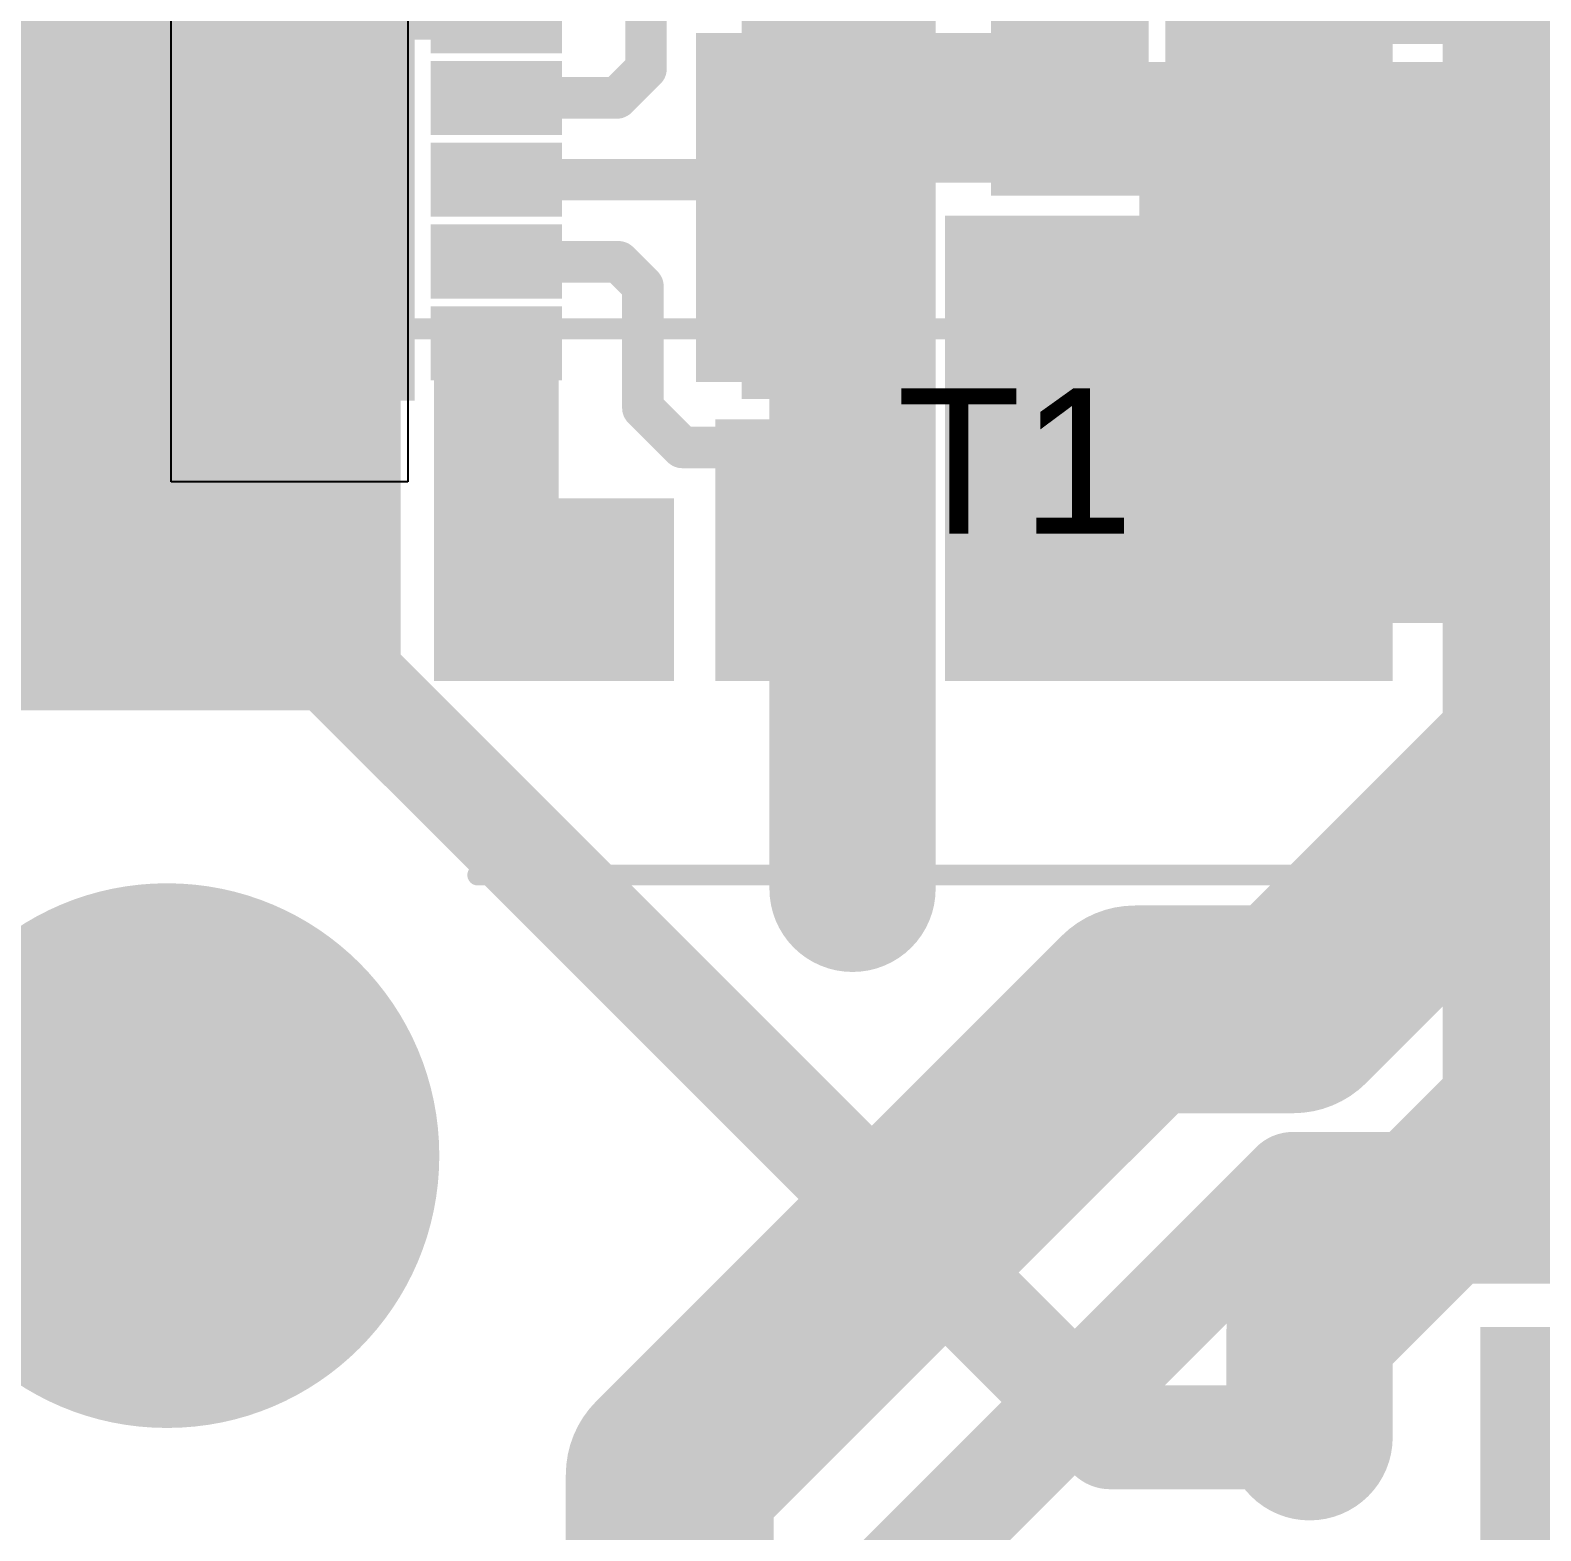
# Model space of a CAD drawing. Header units: millimetres. Extents: x -1.41 to 1.41, y -0.13 to 2.68.
# Drawn here: x -0.7729 to -0.4094, y 1.6725 to 2.0337 of the extents above; entities that cross this region are included whole.
import ezdxf

# ---------------------------------------------------------------- set-up
doc = ezdxf.new("R2010")
doc.units = ezdxf.units.MM
doc.header["$MEASUREMENT"] = 0
for name, color, linetype in [('BottomLayer', 5, 'Continuous'), ('BottomPaste', 16, 'Continuous'), ('BottomSolder', 6, 'Continuous'), ('Mechanical2', 216, 'Continuous'), ('MultiLayer', 9, 'Continuous'), ('PadHoleLayer', 156, 'Continuous'), ('TopLayer', 1, 'Continuous'), ('TopOverlay', 2, 'Continuous'), ('TopSolder', 216, 'Continuous'), ('ViaHoleLayer', 16, 'Continuous')]:
    doc.layers.add(name, color=color, linetype=linetype)
doc.styles.add('Arial', font='', dxfattribs={"height": 0.2})
doc.styles.get('Arial').set_extended_font_data('Arial')

# ---------------------------------------------------------------- blocks, each defined once
blk = doc.blocks.new('R__0603_B_25')
at = {"layer": 'BottomLayer'}
for points in [[(-0.045, -0.0175), (-0.045, 0.0175), (-0.015, 0.0175), (-0.015, -0.0175)], [(0.015, -0.0175), (0.015, 0.0175), (0.045, 0.0175), (0.045, -0.0175)]]:
    blk.add_hatch(color=5, dxfattribs=at).paths.add_polyline_path(points)
at = {"layer": 'BottomPaste'}
for points in [[(-0.045, -0.0175), (-0.045, 0.0175), (-0.015, 0.0175), (-0.015, -0.0175)], [(0.015, -0.0175), (0.015, 0.0175), (0.045, 0.0175), (0.045, -0.0175)]]:
    blk.add_hatch(color=16, dxfattribs=at).paths.add_polyline_path(points)
at = {"layer": 'BottomSolder'}
for points in [[(-0.049, -0.0215), (-0.049, 0.0215), (-0.011, 0.0215), (-0.011, -0.0215)], [(0.011, -0.0215), (0.011, 0.0215), (0.049, 0.0215), (0.049, -0.0215)]]:
    blk.add_hatch(color=6, dxfattribs=at).paths.add_polyline_path(points)
blk = doc.blocks.new('5520425_3_40')
at = {"layer": 'BottomLayer'}
blk.add_hatch(color=5, dxfattribs=at).paths.add_polyline_path([(-0.15472, 0.20492), (-0.09488, 0.20492), (-0.09488, 0.14508), (-0.15472, 0.14508)])
at = {"layer": 'BottomSolder'}
blk.add_hatch(color=6, dxfattribs=at).paths.add_polyline_path([(-0.15872, 0.20892), (-0.09088, 0.20892), (-0.09088, 0.14108), (-0.15872, 0.14108)])
h = blk.add_hatch(color=6, dxfattribs=at)
edge = h.paths.add_edge_path()
edge.add_arc((-0.2, -0.175), 0.004, 0, 360)
at = {"layer": 'MultiLayer'}
blk.add_hatch(color=9, dxfattribs=at).paths.add_polyline_path([(-0.15472, 0.20492), (-0.09488, 0.20492), (-0.09488, 0.14508), (-0.15472, 0.14508)])
at = {"layer": 'PadHoleLayer'}
h = blk.add_hatch(color=156, dxfattribs=at)
edge = h.paths.add_edge_path()
edge.add_arc((-0.2, -0.175), 0.06555, 0, 360)
at = {"layer": 'TopLayer'}
blk.add_hatch(color=1, dxfattribs=at).paths.add_polyline_path([(-0.15472, 0.20492), (-0.09488, 0.20492), (-0.09488, 0.14508), (-0.15472, 0.14508)])
at = {"layer": 'TopSolder'}
blk.add_hatch(color=216, dxfattribs=at).paths.add_polyline_path([(-0.15872, 0.20892), (-0.09088, 0.20892), (-0.09088, 0.14108), (-0.15872, 0.14108)])
h = blk.add_hatch(color=216, dxfattribs=at)
edge = h.paths.add_edge_path()
edge.add_arc((-0.2, -0.175), 0.004, 0, 360)
at = {"layer": 'TopOverlay', "const_width": 0.005}
blk.add_lwpolyline([(-0.26752, -0.1002), (-0.26752, 0.19508)], dxfattribs=at)
at = {"layer": 'TopOverlay', "const_width": 0.0025}
blk.add_lwpolyline([(-0.26877, -0.1002, 1), (-0.26627, -0.1002, 1)], format="xyb", close=True, dxfattribs=at)
blk = doc.blocks.new('C___0603_B_87')
at = {"layer": 'BottomLayer'}
for points in [[(-0.045, -0.0175), (-0.045, 0.0175), (-0.015, 0.0175), (-0.015, -0.0175)], [(0.015, -0.0175), (0.015, 0.0175), (0.045, 0.0175), (0.045, -0.0175)]]:
    blk.add_hatch(color=5, dxfattribs=at).paths.add_polyline_path(points)
at = {"layer": 'BottomPaste'}
for points in [[(-0.045, -0.0175), (-0.045, 0.0175), (-0.015, 0.0175), (-0.015, -0.0175)], [(0.015, -0.0175), (0.015, 0.0175), (0.045, 0.0175), (0.045, -0.0175)]]:
    blk.add_hatch(color=16, dxfattribs=at).paths.add_polyline_path(points)
at = {"layer": 'BottomSolder'}
for points in [[(-0.04736, -0.01986), (-0.04736, 0.01986), (-0.01264, 0.01986), (-0.01264, -0.01986)], [(0.01264, -0.01986), (0.01264, 0.01986), (0.04736, 0.01986), (0.04736, -0.01986)]]:
    blk.add_hatch(color=6, dxfattribs=at).paths.add_polyline_path(points)
blk = doc.blocks.new('C___0603_B_88')
at = {"layer": 'BottomLayer'}
for points in [[(-0.045, -0.0175), (-0.045, 0.0175), (-0.015, 0.0175), (-0.015, -0.0175)], [(0.015, -0.0175), (0.015, 0.0175), (0.045, 0.0175), (0.045, -0.0175)]]:
    blk.add_hatch(color=5, dxfattribs=at).paths.add_polyline_path(points)
at = {"layer": 'BottomPaste'}
for points in [[(-0.045, -0.0175), (-0.045, 0.0175), (-0.015, 0.0175), (-0.015, -0.0175)], [(0.015, -0.0175), (0.015, 0.0175), (0.045, 0.0175), (0.045, -0.0175)]]:
    blk.add_hatch(color=16, dxfattribs=at).paths.add_polyline_path(points)
at = {"layer": 'BottomSolder'}
for points in [[(-0.04736, -0.01986), (-0.04736, 0.01986), (-0.01264, 0.01986), (-0.01264, -0.01986)], [(0.01264, -0.01986), (0.01264, 0.01986), (0.04736, 0.01986), (0.04736, -0.01986)]]:
    blk.add_hatch(color=6, dxfattribs=at).paths.add_polyline_path(points)
blk = doc.blocks.new('R__0603_B_149')
at = {"layer": 'BottomLayer'}
for points in [[(-0.045, -0.0175), (-0.045, 0.0175), (-0.015, 0.0175), (-0.015, -0.0175)], [(0.015, -0.0175), (0.015, 0.0175), (0.045, 0.0175), (0.045, -0.0175)]]:
    blk.add_hatch(color=5, dxfattribs=at).paths.add_polyline_path(points)
at = {"layer": 'BottomPaste'}
for points in [[(-0.045, -0.0175), (-0.045, 0.0175), (-0.015, 0.0175), (-0.015, -0.0175)], [(0.015, -0.0175), (0.015, 0.0175), (0.045, 0.0175), (0.045, -0.0175)]]:
    blk.add_hatch(color=16, dxfattribs=at).paths.add_polyline_path(points)
at = {"layer": 'BottomSolder'}
for points in [[(-0.049, -0.0215), (-0.049, 0.0215), (-0.011, 0.0215), (-0.011, -0.0215)], [(0.011, -0.0215), (0.011, 0.0215), (0.049, 0.0215), (0.049, -0.0215)]]:
    blk.add_hatch(color=6, dxfattribs=at).paths.add_polyline_path(points)
blk = doc.blocks.new('R__0603_B_150')
at = {"layer": 'BottomLayer'}
for points in [[(-0.045, -0.0175), (-0.045, 0.0175), (-0.015, 0.0175), (-0.015, -0.0175)], [(0.015, -0.0175), (0.015, 0.0175), (0.045, 0.0175), (0.045, -0.0175)]]:
    blk.add_hatch(color=5, dxfattribs=at).paths.add_polyline_path(points)
at = {"layer": 'BottomPaste'}
for points in [[(-0.045, -0.0175), (-0.045, 0.0175), (-0.015, 0.0175), (-0.015, -0.0175)], [(0.015, -0.0175), (0.015, 0.0175), (0.045, 0.0175), (0.045, -0.0175)]]:
    blk.add_hatch(color=16, dxfattribs=at).paths.add_polyline_path(points)
at = {"layer": 'BottomSolder'}
for points in [[(-0.049, -0.0215), (-0.049, 0.0215), (-0.011, 0.0215), (-0.011, -0.0215)], [(0.011, -0.0215), (0.011, 0.0215), (0.049, 0.0215), (0.049, -0.0215)]]:
    blk.add_hatch(color=6, dxfattribs=at).paths.add_polyline_path(points)
blk = doc.blocks.new('750314597_167')
at = {"layer": 'TopSolder'}
blk.add_hatch(color=216, dxfattribs=at).paths.add_polyline_path([(-0.25912, 0.12546), (-0.19994, 0.12546), (-0.19994, 0.07139), (-0.25912, 0.07139)])
at = {"layer": 'TopOverlay', "const_width": 0.005}
blk.add_lwpolyline([(0.163, 0.194), (-0.155, 0.194)], dxfattribs=at)
at = {"layer": 'TopOverlay', "const_width": 0.0025}
blk.add_lwpolyline([(-0.15625, 0.194, 1), (-0.15375, 0.194, 1)], format="xyb", close=True, dxfattribs=at)
blk = doc.blocks.new('LM5160ADNTR_B_168')
at = {"layer": 'BottomLayer'}
for points in [[(-0.05118, 0.05906), (0.05118, 0.05906), (0.05118, -0.05906), (-0.05118, -0.05906)], [(-0.08661, 0.05413), (-0.06299, 0.05413), (-0.06299, 0.04429), (-0.08661, 0.04429)], [(0.06299, 0.05413), (0.08661, 0.05413), (0.08661, 0.04429), (0.06299, 0.04429)], [(-0.08661, 0.03445), (-0.06299, 0.03445), (-0.06299, 0.02461), (-0.08661, 0.02461)], [(0.06299, 0.03445), (0.08661, 0.03445), (0.08661, 0.02461), (0.06299, 0.02461)], [(-0.08661, 0.01476), (-0.06299, 0.01476), (-0.06299, 0.00492), (-0.08661, 0.00492)], [(0.06299, 0.01476), (0.08661, 0.01476), (0.08661, 0.00492), (0.06299, 0.00492)], [(-0.08661, -0.00492), (-0.06299, -0.00492), (-0.06299, -0.01476), (-0.08661, -0.01476)], [(0.06299, -0.00492), (0.08661, -0.00492), (0.08661, -0.01476), (0.06299, -0.01476)], [(-0.08661, -0.02461), (-0.06299, -0.02461), (-0.06299, -0.03445), (-0.08661, -0.03445)], [(0.06299, -0.02461), (0.08661, -0.02461), (0.08661, -0.03445), (0.06299, -0.03445)], [(-0.08661, -0.04429), (-0.06299, -0.04429), (-0.06299, -0.05413), (-0.08661, -0.05413)], [(0.06299, -0.04429), (0.08661, -0.04429), (0.08661, -0.05413), (0.06299, -0.05413)]]:
    blk.add_hatch(color=5, dxfattribs=at).paths.add_polyline_path(points)
at = {"layer": 'BottomPaste'}
for points in [[(-0.05118, 0.05906), (0.05118, 0.05906), (0.05118, -0.05906), (-0.05118, -0.05906)], [(-0.08661, 0.05413), (-0.06299, 0.05413), (-0.06299, 0.04429), (-0.08661, 0.04429)], [(0.06299, 0.05413), (0.08661, 0.05413), (0.08661, 0.04429), (0.06299, 0.04429)], [(-0.08661, 0.03445), (-0.06299, 0.03445), (-0.06299, 0.02461), (-0.08661, 0.02461)], [(0.06299, 0.03445), (0.08661, 0.03445), (0.08661, 0.02461), (0.06299, 0.02461)], [(-0.08661, 0.01476), (-0.06299, 0.01476), (-0.06299, 0.00492), (-0.08661, 0.00492)], [(0.06299, 0.01476), (0.08661, 0.01476), (0.08661, 0.00492), (0.06299, 0.00492)], [(-0.08661, -0.00492), (-0.06299, -0.00492), (-0.06299, -0.01476), (-0.08661, -0.01476)], [(0.06299, -0.00492), (0.08661, -0.00492), (0.08661, -0.01476), (0.06299, -0.01476)], [(-0.08661, -0.02461), (-0.06299, -0.02461), (-0.06299, -0.03445), (-0.08661, -0.03445)], [(0.06299, -0.02461), (0.08661, -0.02461), (0.08661, -0.03445), (0.06299, -0.03445)], [(-0.08661, -0.04429), (-0.06299, -0.04429), (-0.06299, -0.05413), (-0.08661, -0.05413)], [(0.06299, -0.04429), (0.08661, -0.04429), (0.08661, -0.05413), (0.06299, -0.05413)]]:
    blk.add_hatch(color=16, dxfattribs=at).paths.add_polyline_path(points)
at = {"layer": 'BottomSolder'}
for points in [[(-0.05518, 0.06306), (0.05518, 0.06306), (0.05518, -0.06306), (-0.05518, -0.06306)], [(-0.09061, 0.05813), (-0.05899, 0.05813), (-0.05899, 0.04029), (-0.09061, 0.04029)], [(0.05899, 0.05813), (0.09061, 0.05813), (0.09061, 0.04029), (0.05899, 0.04029)], [(-0.09061, 0.03845), (-0.05899, 0.03845), (-0.05899, 0.02061), (-0.09061, 0.02061)], [(0.05899, 0.03845), (0.09061, 0.03845), (0.09061, 0.02061), (0.05899, 0.02061)], [(-0.09061, 0.01876), (-0.05899, 0.01876), (-0.05899, 0.00092), (-0.09061, 0.00092)], [(0.05899, 0.01876), (0.09061, 0.01876), (0.09061, 0.00092), (0.05899, 0.00092)], [(-0.09061, -0.00092), (-0.05899, -0.00092), (-0.05899, -0.01876), (-0.09061, -0.01876)], [(0.05899, -0.00092), (0.09061, -0.00092), (0.09061, -0.01876), (0.05899, -0.01876)], [(-0.09061, -0.02061), (-0.05899, -0.02061), (-0.05899, -0.03845), (-0.09061, -0.03845)], [(0.05899, -0.02061), (0.09061, -0.02061), (0.09061, -0.03845), (0.05899, -0.03845)], [(-0.09061, -0.04029), (-0.05899, -0.04029), (-0.05899, -0.05813), (-0.09061, -0.05813)], [(0.05899, -0.04029), (0.09061, -0.04029), (0.09061, -0.05813), (0.05899, -0.05813)]]:
    blk.add_hatch(color=6, dxfattribs=at).paths.add_polyline_path(points)

msp = doc.modelspace()

# ---------------------------------------------------------------- hatches: boundary and pattern name
at = {"layer": 'BottomLayer'}
for points in [[(-0.433, 1.847), (-0.35871, 1.847), (-0.35871, 2.16937), (-0.433, 2.16937)], [(-0.78671, 2.03137), (-0.64671, 2.03137), (-0.64671, 2.145), (-0.78671, 2.145)], [(-0.49971, 1.877), (-0.445, 1.877), (-0.445, 2.06137), (-0.49971, 2.06137)], [(-0.61271, 1.949), (-0.567, 1.949), (-0.567, 2.033), (-0.61271, 2.033)], [(-0.556, 1.997), (-0.508, 1.997), (-0.508, 2.033), (-0.556, 2.033)], [(-0.55271, 1.877), (-0.454, 1.877), (-0.454, 1.989), (-0.55271, 1.989)], [(-0.78671, 1.87), (-0.68371, 1.87), (-0.68371, 1.96637), (-0.78671, 1.96637)], [(-0.67571, 1.877), (-0.64571, 1.877), (-0.64571, 1.96437), (-0.67571, 1.96437)], [(-0.608, 1.877), (-0.565, 1.877), (-0.565, 1.94), (-0.608, 1.94)], [(-0.661, 1.877), (-0.618, 1.877), (-0.618, 1.921), (-0.661, 1.921)], [(-0.433, 1.732), (-0.311, 1.732), (-0.311, 1.879), (-0.433, 1.879)]]:
    msp.add_hatch(color=5, dxfattribs=at).paths.add_polyline_path(points)
h = msp.add_hatch(color=5, dxfattribs=at)
edge = h.paths.add_edge_path()
edge.add_arc((-0.72469, 2.0197), 0.01181, 0, 360)
h = msp.add_hatch(color=5, dxfattribs=at)
edge = h.paths.add_edge_path()
edge.add_arc((-0.696, 2.0197), 0.01181, 0, 360)
h = msp.add_hatch(color=5, dxfattribs=at)
edge = h.paths.add_edge_path()
edge.add_arc((-0.525, 2.016), 0.01181, 0, 360)
h = msp.add_hatch(color=5, dxfattribs=at)
edge = h.paths.add_edge_path()
edge.add_arc((-0.487, 2.013), 0.01181, 0, 360)
h = msp.add_hatch(color=5, dxfattribs=at)
edge = h.paths.add_edge_path()
edge.add_arc((-0.459, 2.013), 0.01181, 0, 360)
h = msp.add_hatch(color=5, dxfattribs=at)
edge = h.paths.add_edge_path()
edge.add_arc((-0.72469, 1.99313), 0.01181, 0, 360)
h = msp.add_hatch(color=5, dxfattribs=at)
edge = h.paths.add_edge_path()
edge.add_arc((-0.696, 1.99313), 0.01181, 0, 360)
h = msp.add_hatch(color=5, dxfattribs=at)
edge = h.paths.add_edge_path()
edge.add_arc((-0.487, 1.986), 0.01181, 0, 360)
h = msp.add_hatch(color=5, dxfattribs=at)
edge = h.paths.add_edge_path()
edge.add_arc((-0.459, 1.986), 0.01181, 0, 360)
h = msp.add_hatch(color=5, dxfattribs=at)
edge = h.paths.add_edge_path()
edge.add_arc((-0.72469, 1.96657), 0.01181, 0, 360)
h = msp.add_hatch(color=5, dxfattribs=at)
edge = h.paths.add_edge_path()
edge.add_arc((-0.696, 1.96657), 0.01181, 0, 360)
h = msp.add_hatch(color=5, dxfattribs=at)
edge = h.paths.add_edge_path()
edge.add_arc((-0.487, 1.959), 0.01181, 0, 360)
h = msp.add_hatch(color=5, dxfattribs=at)
edge = h.paths.add_edge_path()
edge.add_arc((-0.459, 1.959), 0.01181, 0, 360)
h = msp.add_hatch(color=5, dxfattribs=at)
edge = h.paths.add_edge_path()
edge.add_arc((-0.72469, 1.94), 0.01181, 0, 360)
h = msp.add_hatch(color=5, dxfattribs=at)
edge = h.paths.add_edge_path()
edge.add_arc((-0.696, 1.94), 0.01181, 0, 360)
h = msp.add_hatch(color=5, dxfattribs=at)
edge = h.paths.add_edge_path()
edge.add_arc((-0.487, 1.932), 0.01181, 0, 360)
h = msp.add_hatch(color=5, dxfattribs=at)
edge = h.paths.add_edge_path()
edge.add_arc((-0.459, 1.932), 0.01181, 0, 360)
h = msp.add_hatch(color=5, dxfattribs=at)
edge = h.paths.add_edge_path()
edge.add_arc((-0.487, 1.905), 0.01181, 0, 360)
h = msp.add_hatch(color=5, dxfattribs=at)
edge = h.paths.add_edge_path()
edge.add_arc((-0.459, 1.905), 0.01181, 0, 360)
h = msp.add_hatch(color=5, dxfattribs=at)
edge = h.paths.add_edge_path()
edge.add_arc((-0.576, 1.827), 0.01181, 0, 360)
h = msp.add_hatch(color=5, dxfattribs=at)
edge = h.paths.add_edge_path()
edge.add_arc((-0.507, 1.798), 0.01181, 0, 360)
h = msp.add_hatch(color=5, dxfattribs=at)
edge = h.paths.add_edge_path()
edge.add_arc((-0.465, 1.695), 0.01181, 0, 360)
at = {"layer": 'BottomSolder'}
h = msp.add_hatch(color=6, dxfattribs=at)
edge = h.paths.add_edge_path()
edge.add_arc((-0.72469, 2.0197), 0.00591, 0, 360)
h = msp.add_hatch(color=6, dxfattribs=at)
edge = h.paths.add_edge_path()
edge.add_arc((-0.696, 2.0197), 0.00591, 0, 360)
h = msp.add_hatch(color=6, dxfattribs=at)
edge = h.paths.add_edge_path()
edge.add_arc((-0.525, 2.016), 0.00591, 0, 360)
h = msp.add_hatch(color=6, dxfattribs=at)
edge = h.paths.add_edge_path()
edge.add_arc((-0.487, 2.013), 0.00591, 0, 360)
h = msp.add_hatch(color=6, dxfattribs=at)
edge = h.paths.add_edge_path()
edge.add_arc((-0.459, 2.013), 0.00591, 0, 360)
h = msp.add_hatch(color=6, dxfattribs=at)
edge = h.paths.add_edge_path()
edge.add_arc((-0.72469, 1.99313), 0.00591, 0, 360)
h = msp.add_hatch(color=6, dxfattribs=at)
edge = h.paths.add_edge_path()
edge.add_arc((-0.696, 1.99313), 0.00591, 0, 360)
h = msp.add_hatch(color=6, dxfattribs=at)
edge = h.paths.add_edge_path()
edge.add_arc((-0.487, 1.986), 0.00591, 0, 360)
h = msp.add_hatch(color=6, dxfattribs=at)
edge = h.paths.add_edge_path()
edge.add_arc((-0.459, 1.986), 0.00591, 0, 360)
h = msp.add_hatch(color=6, dxfattribs=at)
edge = h.paths.add_edge_path()
edge.add_arc((-0.72469, 1.96657), 0.00591, 0, 360)
h = msp.add_hatch(color=6, dxfattribs=at)
edge = h.paths.add_edge_path()
edge.add_arc((-0.696, 1.96657), 0.00591, 0, 360)
h = msp.add_hatch(color=6, dxfattribs=at)
edge = h.paths.add_edge_path()
edge.add_arc((-0.487, 1.959), 0.00591, 0, 360)
h = msp.add_hatch(color=6, dxfattribs=at)
edge = h.paths.add_edge_path()
edge.add_arc((-0.459, 1.959), 0.00591, 0, 360)
h = msp.add_hatch(color=6, dxfattribs=at)
edge = h.paths.add_edge_path()
edge.add_arc((-0.72469, 1.94), 0.00591, 0, 360)
h = msp.add_hatch(color=6, dxfattribs=at)
edge = h.paths.add_edge_path()
edge.add_arc((-0.696, 1.94), 0.00591, 0, 360)
h = msp.add_hatch(color=6, dxfattribs=at)
edge = h.paths.add_edge_path()
edge.add_arc((-0.487, 1.932), 0.00591, 0, 360)
h = msp.add_hatch(color=6, dxfattribs=at)
edge = h.paths.add_edge_path()
edge.add_arc((-0.459, 1.932), 0.00591, 0, 360)
h = msp.add_hatch(color=6, dxfattribs=at)
edge = h.paths.add_edge_path()
edge.add_arc((-0.487, 1.905), 0.00591, 0, 360)
h = msp.add_hatch(color=6, dxfattribs=at)
edge = h.paths.add_edge_path()
edge.add_arc((-0.459, 1.905), 0.00591, 0, 360)
h = msp.add_hatch(color=6, dxfattribs=at)
edge = h.paths.add_edge_path()
edge.add_arc((-0.576, 1.827), 0.00591, 0, 360)
h = msp.add_hatch(color=6, dxfattribs=at)
edge = h.paths.add_edge_path()
edge.add_arc((-0.507, 1.798), 0.00591, 0, 360)
h = msp.add_hatch(color=6, dxfattribs=at)
edge = h.paths.add_edge_path()
edge.add_arc((-0.465, 1.695), 0.00591, 0, 360)
at = {"layer": 'TopLayer'}
h = msp.add_hatch(color=1, dxfattribs=at)
edge = h.paths.add_edge_path()
edge.add_arc((-0.72469, 2.0197), 0.01181, 0, 360)
h = msp.add_hatch(color=1, dxfattribs=at)
edge = h.paths.add_edge_path()
edge.add_arc((-0.696, 2.0197), 0.01181, 0, 360)
h = msp.add_hatch(color=1, dxfattribs=at)
edge = h.paths.add_edge_path()
edge.add_arc((-0.525, 2.016), 0.01181, 0, 360)
msp.add_hatch(color=1, dxfattribs=at).paths.add_polyline_path([(-0.506, 1.891), (-0.432, 1.891), (-0.432, 2.026), (-0.506, 2.026)])
h = msp.add_hatch(color=1, dxfattribs=at)
edge = h.paths.add_edge_path()
edge.add_arc((-0.487, 2.013), 0.01181, 0, 360)
h = msp.add_hatch(color=1, dxfattribs=at)
edge = h.paths.add_edge_path()
edge.add_arc((-0.459, 2.013), 0.01181, 0, 360)
h = msp.add_hatch(color=1, dxfattribs=at)
edge = h.paths.add_edge_path()
edge.add_arc((-0.72469, 1.99313), 0.01181, 0, 360)
h = msp.add_hatch(color=1, dxfattribs=at)
edge = h.paths.add_edge_path()
edge.add_arc((-0.696, 1.99313), 0.01181, 0, 360)
h = msp.add_hatch(color=1, dxfattribs=at)
edge = h.paths.add_edge_path()
edge.add_arc((-0.487, 1.986), 0.01181, 0, 360)
h = msp.add_hatch(color=1, dxfattribs=at)
edge = h.paths.add_edge_path()
edge.add_arc((-0.459, 1.986), 0.01181, 0, 360)
h = msp.add_hatch(color=1, dxfattribs=at)
edge = h.paths.add_edge_path()
edge.add_arc((-0.72469, 1.96657), 0.01181, 0, 360)
h = msp.add_hatch(color=1, dxfattribs=at)
edge = h.paths.add_edge_path()
edge.add_arc((-0.696, 1.96657), 0.01181, 0, 360)
h = msp.add_hatch(color=1, dxfattribs=at)
edge = h.paths.add_edge_path()
edge.add_arc((-0.487, 1.959), 0.01181, 0, 360)
h = msp.add_hatch(color=1, dxfattribs=at)
edge = h.paths.add_edge_path()
edge.add_arc((-0.459, 1.959), 0.01181, 0, 360)
h = msp.add_hatch(color=1, dxfattribs=at)
edge = h.paths.add_edge_path()
edge.add_arc((-0.72469, 1.94), 0.01181, 0, 360)
h = msp.add_hatch(color=1, dxfattribs=at)
edge = h.paths.add_edge_path()
edge.add_arc((-0.696, 1.94), 0.01181, 0, 360)
h = msp.add_hatch(color=1, dxfattribs=at)
edge = h.paths.add_edge_path()
edge.add_arc((-0.487, 1.932), 0.01181, 0, 360)
h = msp.add_hatch(color=1, dxfattribs=at)
edge = h.paths.add_edge_path()
edge.add_arc((-0.459, 1.932), 0.01181, 0, 360)
h = msp.add_hatch(color=1, dxfattribs=at)
edge = h.paths.add_edge_path()
edge.add_arc((-0.487, 1.905), 0.01181, 0, 360)
h = msp.add_hatch(color=1, dxfattribs=at)
edge = h.paths.add_edge_path()
edge.add_arc((-0.459, 1.905), 0.01181, 0, 360)
h = msp.add_hatch(color=1, dxfattribs=at)
edge = h.paths.add_edge_path()
edge.add_arc((-0.576, 1.827), 0.01181, 0, 360)
h = msp.add_hatch(color=1, dxfattribs=at)
edge = h.paths.add_edge_path()
edge.add_arc((-0.507, 1.798), 0.01181, 0, 360)
h = msp.add_hatch(color=1, dxfattribs=at)
edge = h.paths.add_edge_path()
edge.add_arc((-0.465, 1.695), 0.01181, 0, 360)
at = {"layer": 'TopSolder'}
h = msp.add_hatch(color=216, dxfattribs=at)
edge = h.paths.add_edge_path()
edge.add_arc((-0.72469, 2.0197), 0.00591, 0, 360)
h = msp.add_hatch(color=216, dxfattribs=at)
edge = h.paths.add_edge_path()
edge.add_arc((-0.696, 2.0197), 0.00591, 0, 360)
h = msp.add_hatch(color=216, dxfattribs=at)
edge = h.paths.add_edge_path()
edge.add_arc((-0.525, 2.016), 0.00591, 0, 360)
h = msp.add_hatch(color=216, dxfattribs=at)
edge = h.paths.add_edge_path()
edge.add_arc((-0.487, 2.013), 0.00591, 0, 360)
h = msp.add_hatch(color=216, dxfattribs=at)
edge = h.paths.add_edge_path()
edge.add_arc((-0.459, 2.013), 0.00591, 0, 360)
h = msp.add_hatch(color=216, dxfattribs=at)
edge = h.paths.add_edge_path()
edge.add_arc((-0.72469, 1.99313), 0.00591, 0, 360)
h = msp.add_hatch(color=216, dxfattribs=at)
edge = h.paths.add_edge_path()
edge.add_arc((-0.696, 1.99313), 0.00591, 0, 360)
h = msp.add_hatch(color=216, dxfattribs=at)
edge = h.paths.add_edge_path()
edge.add_arc((-0.487, 1.986), 0.00591, 0, 360)
h = msp.add_hatch(color=216, dxfattribs=at)
edge = h.paths.add_edge_path()
edge.add_arc((-0.459, 1.986), 0.00591, 0, 360)
h = msp.add_hatch(color=216, dxfattribs=at)
edge = h.paths.add_edge_path()
edge.add_arc((-0.72469, 1.96657), 0.00591, 0, 360)
h = msp.add_hatch(color=216, dxfattribs=at)
edge = h.paths.add_edge_path()
edge.add_arc((-0.696, 1.96657), 0.00591, 0, 360)
h = msp.add_hatch(color=216, dxfattribs=at)
edge = h.paths.add_edge_path()
edge.add_arc((-0.487, 1.959), 0.00591, 0, 360)
h = msp.add_hatch(color=216, dxfattribs=at)
edge = h.paths.add_edge_path()
edge.add_arc((-0.459, 1.959), 0.00591, 0, 360)
h = msp.add_hatch(color=216, dxfattribs=at)
edge = h.paths.add_edge_path()
edge.add_arc((-0.72469, 1.94), 0.00591, 0, 360)
h = msp.add_hatch(color=216, dxfattribs=at)
edge = h.paths.add_edge_path()
edge.add_arc((-0.696, 1.94), 0.00591, 0, 360)
h = msp.add_hatch(color=216, dxfattribs=at)
edge = h.paths.add_edge_path()
edge.add_arc((-0.487, 1.932), 0.00591, 0, 360)
h = msp.add_hatch(color=216, dxfattribs=at)
edge = h.paths.add_edge_path()
edge.add_arc((-0.459, 1.932), 0.00591, 0, 360)
h = msp.add_hatch(color=216, dxfattribs=at)
edge = h.paths.add_edge_path()
edge.add_arc((-0.487, 1.905), 0.00591, 0, 360)
h = msp.add_hatch(color=216, dxfattribs=at)
edge = h.paths.add_edge_path()
edge.add_arc((-0.459, 1.905), 0.00591, 0, 360)
h = msp.add_hatch(color=216, dxfattribs=at)
edge = h.paths.add_edge_path()
edge.add_arc((-0.576, 1.827), 0.00591, 0, 360)
h = msp.add_hatch(color=216, dxfattribs=at)
edge = h.paths.add_edge_path()
edge.add_arc((-0.507, 1.798), 0.00591, 0, 360)
h = msp.add_hatch(color=216, dxfattribs=at)
edge = h.paths.add_edge_path()
edge.add_arc((-0.465, 1.695), 0.00591, 0, 360)
at = {"layer": 'ViaHoleLayer'}
h = msp.add_hatch(color=16, dxfattribs=at)
edge = h.paths.add_edge_path()
edge.add_arc((-0.72469, 2.0197), 0.00591, 0, 360)
h = msp.add_hatch(color=16, dxfattribs=at)
edge = h.paths.add_edge_path()
edge.add_arc((-0.696, 2.0197), 0.00591, 0, 360)
h = msp.add_hatch(color=16, dxfattribs=at)
edge = h.paths.add_edge_path()
edge.add_arc((-0.525, 2.016), 0.00591, 0, 360)
h = msp.add_hatch(color=16, dxfattribs=at)
edge = h.paths.add_edge_path()
edge.add_arc((-0.487, 2.013), 0.00591, 0, 360)
h = msp.add_hatch(color=16, dxfattribs=at)
edge = h.paths.add_edge_path()
edge.add_arc((-0.459, 2.013), 0.00591, 0, 360)
h = msp.add_hatch(color=16, dxfattribs=at)
edge = h.paths.add_edge_path()
edge.add_arc((-0.72469, 1.99313), 0.00591, 0, 360)
h = msp.add_hatch(color=16, dxfattribs=at)
edge = h.paths.add_edge_path()
edge.add_arc((-0.696, 1.99313), 0.00591, 0, 360)
h = msp.add_hatch(color=16, dxfattribs=at)
edge = h.paths.add_edge_path()
edge.add_arc((-0.487, 1.986), 0.00591, 0, 360)
h = msp.add_hatch(color=16, dxfattribs=at)
edge = h.paths.add_edge_path()
edge.add_arc((-0.459, 1.986), 0.00591, 0, 360)
h = msp.add_hatch(color=16, dxfattribs=at)
edge = h.paths.add_edge_path()
edge.add_arc((-0.72469, 1.96657), 0.00591, 0, 360)
h = msp.add_hatch(color=16, dxfattribs=at)
edge = h.paths.add_edge_path()
edge.add_arc((-0.696, 1.96657), 0.00591, 0, 360)
h = msp.add_hatch(color=16, dxfattribs=at)
edge = h.paths.add_edge_path()
edge.add_arc((-0.487, 1.959), 0.00591, 0, 360)
h = msp.add_hatch(color=16, dxfattribs=at)
edge = h.paths.add_edge_path()
edge.add_arc((-0.459, 1.959), 0.00591, 0, 360)
h = msp.add_hatch(color=16, dxfattribs=at)
edge = h.paths.add_edge_path()
edge.add_arc((-0.72469, 1.94), 0.00591, 0, 360)
h = msp.add_hatch(color=16, dxfattribs=at)
edge = h.paths.add_edge_path()
edge.add_arc((-0.696, 1.94), 0.00591, 0, 360)
h = msp.add_hatch(color=16, dxfattribs=at)
edge = h.paths.add_edge_path()
edge.add_arc((-0.487, 1.932), 0.00591, 0, 360)
h = msp.add_hatch(color=16, dxfattribs=at)
edge = h.paths.add_edge_path()
edge.add_arc((-0.459, 1.932), 0.00591, 0, 360)
h = msp.add_hatch(color=16, dxfattribs=at)
edge = h.paths.add_edge_path()
edge.add_arc((-0.487, 1.905), 0.00591, 0, 360)
h = msp.add_hatch(color=16, dxfattribs=at)
edge = h.paths.add_edge_path()
edge.add_arc((-0.459, 1.905), 0.00591, 0, 360)
h = msp.add_hatch(color=16, dxfattribs=at)
edge = h.paths.add_edge_path()
edge.add_arc((-0.576, 1.827), 0.00591, 0, 360)
h = msp.add_hatch(color=16, dxfattribs=at)
edge = h.paths.add_edge_path()
edge.add_arc((-0.507, 1.798), 0.00591, 0, 360)
h = msp.add_hatch(color=16, dxfattribs=at)
edge = h.paths.add_edge_path()
edge.add_arc((-0.465, 1.695), 0.00591, 0, 360)

# ---------------------------------------------------------------- linework, layer by layer
at = {"layer": 'BottomLayer'}
for points, const_width in [([(-0.62471, 2.02437), (-0.62471, 2.07737)], 0.01), ([(-0.63171, 2.01737), (-0.62471, 2.02437)], 0.01), ([(-0.66071, 2.01737), (-0.63171, 2.01737)], 0.01), ([(-0.66071, 1.99769), (-0.60771, 1.99769)], 0.01), ([(-0.60771, 1.99769), (-0.59771, 1.98769)], 0.01), ([(-0.59771, 1.98737), (-0.59771, 1.98769)], 0.01), ([(-0.66071, 1.978), (-0.65398, 1.978)], 0.01), ([(-0.65398, 1.978), (-0.6539, 1.97792)], 0.01), ([(-0.6539, 1.97792), (-0.63131, 1.97792)], 0.01), ([(-0.63131, 1.97792), (-0.62545, 1.97206)], 0.01), ([(-0.62545, 1.94274), (-0.62545, 1.97206)], 0.01), ([(-0.62545, 1.94274), (-0.61596, 1.93325)], 0.01), ([(-0.61596, 1.93325), (-0.59527, 1.93325)], 0.01), ([(-0.59527, 1.93325), (-0.594, 1.93198)], 0.01), ([(-0.619, 1.686), (-0.507, 1.798)], 0.05), ([(-0.5745, 1.6505), (-0.469, 1.756)], 0.025), ([(-0.469, 1.756), (-0.363, 1.756)], 0.025), ([(-0.619, 1.645), (-0.619, 1.686)], 0.05)]:
    msp.add_lwpolyline(points, dxfattribs=dict(at, const_width=const_width))
for points, const_width in [([(-0.62721, 2.02437, 1), (-0.62221, 2.02437, 1)], 0.005), ([(-0.62721, 2.02437, 1), (-0.62221, 2.02437, 1)], 0.005), ([(-0.66321, 2.01737, 1), (-0.65821, 2.01737, 1)], 0.005), ([(-0.63421, 2.01737, 1), (-0.62921, 2.01737, 1)], 0.005), ([(-0.63421, 2.01737, 1), (-0.62921, 2.01737, 1)], 0.005), ([(-0.66321, 1.99769, 1), (-0.65821, 1.99769, 1)], 0.005), ([(-0.61021, 1.99769, 1), (-0.60521, 1.99769, 1)], 0.005), ([(-0.61021, 1.99769, 1), (-0.60521, 1.99769, 1)], 0.005), ([(-0.60021, 1.98769, 1), (-0.59521, 1.98769, 1)], 0.005), ([(-0.60021, 1.98769, 1), (-0.59521, 1.98769, 1)], 0.005), ([(-0.60021, 1.98737, 1), (-0.59521, 1.98737, 1)], 0.005), ([(-0.66321, 1.978, 1), (-0.65821, 1.978, 1)], 0.005), ([(-0.65648, 1.978, 1), (-0.65148, 1.978, 1)], 0.005), ([(-0.65648, 1.978, 1), (-0.65148, 1.978, 1)], 0.005), ([(-0.6564, 1.97792, 1), (-0.6514, 1.97792, 1)], 0.005), ([(-0.6564, 1.97792, 1), (-0.6514, 1.97792, 1)], 0.005), ([(-0.63381, 1.97792, 1), (-0.62881, 1.97792, 1)], 0.005), ([(-0.63381, 1.97792, 1), (-0.62881, 1.97792, 1)], 0.005), ([(-0.62795, 1.97206, 1), (-0.62295, 1.97206, 1)], 0.005), ([(-0.62795, 1.97206, 1), (-0.62295, 1.97206, 1)], 0.005), ([(-0.62795, 1.94274, 1), (-0.62295, 1.94274, 1)], 0.005), ([(-0.62795, 1.94274, 1), (-0.62295, 1.94274, 1)], 0.005), ([(-0.61846, 1.93325, 1), (-0.61346, 1.93325, 1)], 0.005), ([(-0.61846, 1.93325, 1), (-0.61346, 1.93325, 1)], 0.005), ([(-0.59777, 1.93325, 1), (-0.59277, 1.93325, 1)], 0.005), ([(-0.59777, 1.93325, 1), (-0.59277, 1.93325, 1)], 0.005), ([(-0.5965, 1.93198, 1), (-0.5915, 1.93198, 1)], 0.005), ([(-0.5195, 1.798, 1), (-0.4945, 1.798, 1)], 0.025), ([(-0.47525, 1.756, 1), (-0.46275, 1.756, 1)], 0.0125), ([(-0.47525, 1.756, 1), (-0.46275, 1.756, 1)], 0.0125), ([(-0.6315, 1.686, 1), (-0.6065, 1.686, 1)], 0.025), ([(-0.6315, 1.686, 1), (-0.6065, 1.686, 1)], 0.025)]:
    msp.add_lwpolyline(points, format="xyb", close=True, dxfattribs=dict(at, const_width=const_width))
at = {"layer": 'Mechanical2', "const_width": 0.015}
msp.add_lwpolyline([(1.39764, 1.27953, 1), (-1.39764, 1.27953, 1)], format="xyb", close=True, dxfattribs=at)
at = {"layer": 'TopLayer'}
for p, q in [((-0.739, 1.925), (-0.739, 2.145)), ((-0.682, 2.145), (-0.682, 1.925)), ((-0.682, 1.925), (-0.739, 1.925))]:
    msp.add_line(p, q, dxfattribs=at)
for points, const_width in [([(-0.575, 1.827), (-0.575, 2.43)], 0.04), ([(-0.7585, 1.9075), (-0.7585, 2.1285)], 0.025), ([(-0.465, 1.721), (-0.264, 1.922)], 0.04), ([(-0.469, 1.798), (-0.3665, 1.9005)], 0.05), ([(-0.7585, 1.9075), (-0.739, 1.888)], 0.025), ([(-0.739, 1.888), (-0.706, 1.888)], 0.025), ([(-0.706, 1.888), (-0.513, 1.695)], 0.025), ([(-0.507, 1.798), (-0.469, 1.798)], 0.05), ([(-0.465, 1.695), (-0.465, 1.721)], 0.04), ([(-0.513, 1.695), (-0.465, 1.695)], 0.025)]:
    msp.add_lwpolyline(points, dxfattribs=dict(at, const_width=const_width))
for points, const_width in [([(-0.76475, 1.9075, 1), (-0.75225, 1.9075, 1)], 0.0125), ([(-0.76475, 1.9075, 1), (-0.75225, 1.9075, 1)], 0.0125), ([(-0.74525, 1.888, 1), (-0.73275, 1.888, 1)], 0.0125), ([(-0.74525, 1.888, 1), (-0.73275, 1.888, 1)], 0.0125), ([(-0.71225, 1.888, 1), (-0.69975, 1.888, 1)], 0.0125), ([(-0.71225, 1.888, 1), (-0.69975, 1.888, 1)], 0.0125), ([(-0.585, 1.827, 1), (-0.565, 1.827, 1)], 0.02), ([(-0.5195, 1.798, 1), (-0.4945, 1.798, 1)], 0.025), ([(-0.4815, 1.798, 1), (-0.4565, 1.798, 1)], 0.025), ([(-0.4815, 1.798, 1), (-0.4565, 1.798, 1)], 0.025), ([(-0.475, 1.721, 1), (-0.455, 1.721, 1)], 0.02), ([(-0.475, 1.721, 1), (-0.455, 1.721, 1)], 0.02), ([(-0.475, 1.695, 1), (-0.455, 1.695, 1)], 0.02), ([(-0.51925, 1.695, 1), (-0.50675, 1.695, 1)], 0.0125), ([(-0.51925, 1.695, 1), (-0.50675, 1.695, 1)], 0.0125), ([(-0.47125, 1.695, 1), (-0.45875, 1.695, 1)], 0.0125)]:
    msp.add_lwpolyline(points, format="xyb", close=True, dxfattribs=dict(at, const_width=const_width))

# ---------------------------------------------------------------- block references
for name, p, rotation in [('750314597_167', (-0.66619, 2.1558), 180), ('LM5160ADNTR_B_168', (-0.73552, 2.00753), 180), ('5520425_3_40', (-0.565, 1.5628), 270)]:
    msp.add_blockref(name, p, dxfattribs=dict(rotation=rotation))
for name, p in [('R__0603_B_150', (-0.55271, 2.01537)), ('R__0603_B_149', (-0.55271, 1.96637)), ('R__0603_B_25', (-0.55271, 1.916)), ('C___0603_B_87', (-0.78071, 1.89637)), ('C___0603_B_88', (-0.674, 1.897))]:
    msp.add_blockref(name, p)

# ---------------------------------------------------------------- texts
at = {"layer": 'TopOverlay', "style": 'Arial'}
msp.add_text('T1', height=0.035, dxfattribs=at).set_placement((-0.56433, 1.91251))

doc.saveas('drawing.dxf')
